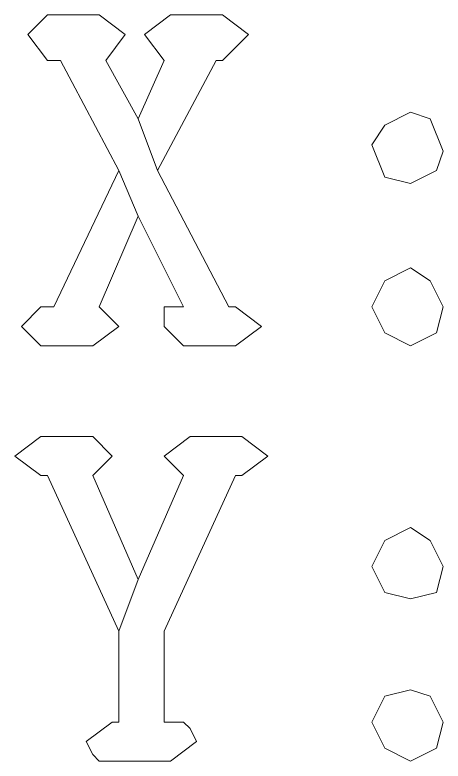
# Model space of a CAD drawing. Extents: x 3411 to 238236, y 6926 to 86361.
# Drawn here: x 161493.5 to 161544.9, y 36271.1 to 36360.7 of the extents above; entities that cross this region are included whole.
import ezdxf

# ---------------------------------------------------------------- set-up
doc = ezdxf.new("R2010")
doc.units = 13
doc.header["$MEASUREMENT"] = 0
doc.layers.add('L3D0 Base', color=3, linetype='Continuous')

msp = doc.modelspace()

# ---------------------------------------------------------------- linework, layer by layer
at = {"layer": 'L3D0 Base', "lineweight": 0}
for points in [[(161503.574, 36360.667), (161497.344, 36360.667), (161495.008, 36358.33), (161497.344, 36355.215), (161498.902, 36355.215), (161505.911, 36341.976), (161508.247, 36336.524), (161513.699, 36325.621), (161511.362, 36325.621), (161511.362, 36323.285), (161513.699, 36320.948), (161519.929, 36320.948), (161523.044, 36323.285), (161519.929, 36325.621), (161519.15, 36325.621), (161510.584, 36341.976), (161508.247, 36348.206), (161504.353, 36355.215), (161506.69, 36358.33)], [(161518.372, 36360.667), (161512.141, 36360.667), (161509.026, 36358.33), (161511.362, 36355.215), (161508.247, 36348.206), (161510.584, 36341.976), (161517.593, 36355.215), (161518.372, 36355.215), (161521.487, 36358.33)], [(161540.957, 36348.985), (161537.841, 36347.427), (161536.284, 36345.091), (161537.841, 36341.197), (161540.957, 36340.418), (161544.072, 36341.976), (161544.85, 36344.312), (161543.293, 36348.206)], [(161505.911, 36341.976), (161498.123, 36325.621), (161496.565, 36325.621), (161494.229, 36323.285), (161496.565, 36320.948), (161502.796, 36320.948), (161505.911, 36323.285), (161503.574, 36325.621), (161508.247, 36336.524)], [(161540.957, 36330.294), (161537.841, 36328.736), (161536.284, 36325.621), (161537.841, 36322.506), (161540.957, 36320.948), (161544.072, 36322.506), (161544.85, 36325.621), (161543.293, 36328.736)], [(161502.796, 36310.045), (161496.565, 36310.045), (161493.45, 36307.709), (161496.565, 36305.372), (161497.344, 36305.372), (161505.911, 36286.681), (161508.247, 36292.912), (161502.796, 36305.372), (161505.132, 36307.709)], [(161520.708, 36310.045), (161514.478, 36310.045), (161511.362, 36307.709), (161513.699, 36305.372), (161508.247, 36292.912), (161505.911, 36286.681), (161505.911, 36275.778), (161505.132, 36275.778), (161502.017, 36273.442), (161502.796, 36271.884), (161503.574, 36271.106), (161505.132, 36271.106), (161512.141, 36271.106), (161515.256, 36273.442), (161514.478, 36275), (161513.699, 36275.778), (161512.141, 36275.778), (161511.362, 36275.778), (161511.362, 36286.681), (161519.929, 36305.372), (161520.708, 36305.372), (161523.823, 36307.709)], [(161540.957, 36299.142), (161537.841, 36297.585), (161536.284, 36294.469), (161537.841, 36291.354), (161540.957, 36290.575), (161544.072, 36291.354), (161544.85, 36294.469), (161543.293, 36297.585)], [(161540.957, 36279.672), (161537.841, 36278.894), (161536.284, 36275.778), (161537.841, 36272.663), (161540.957, 36271.106), (161544.072, 36272.663), (161544.85, 36275.778), (161543.293, 36278.894)]]:
    msp.add_lwpolyline(points, close=True, dxfattribs=at)

doc.saveas('drawing.dxf')
